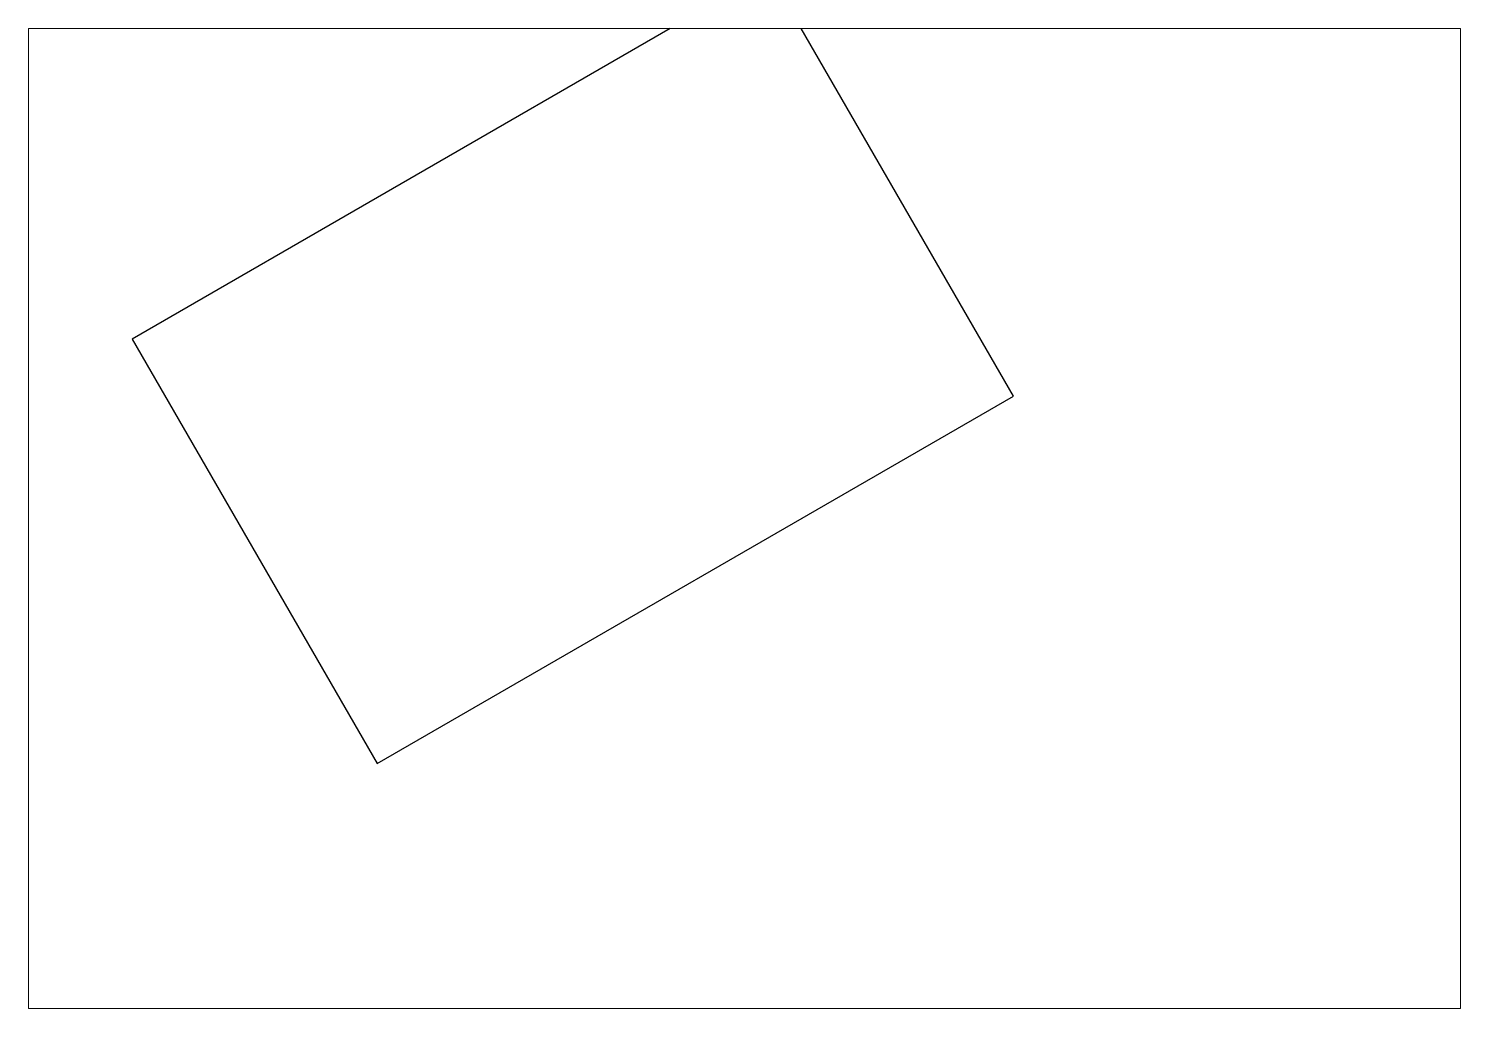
# Paper-space layout 'FA-101' of a CAD drawing. Header units: metres. Extents: x 10 to 390, y 20 to 280.
# The model-space entities are those that its viewports show. They can reach past a viewport. Long polylines and large blocks are cut down to what shows.
import ezdxf

# ---------------------------------------------------------------- set-up
doc = ezdxf.new("R2010")
doc.units = ezdxf.units.M
doc.layers.add('A-WALL', color=7, linetype='Continuous')

msp = doc.modelspace()

# ---------------------------------------------------------------- linework, layer by layer
at = {"layer": 'A-WALL'}
msp.add_lwpolyline([(0, 0), (12, 0), (12, 8), (0, 8)], close=True, dxfattribs=at)

psp = doc.layouts.new('FA-101')

# ---------------------------------------------------------------- viewports
at = {"layer": 'VIEWPORTS', "view_twist_angle": 30}
psp.add_viewport(center=(200, 150), size=(380, 260), view_center_point=(6, 4), view_height=16, dxfattribs=at)

doc.saveas('drawing.dxf')
